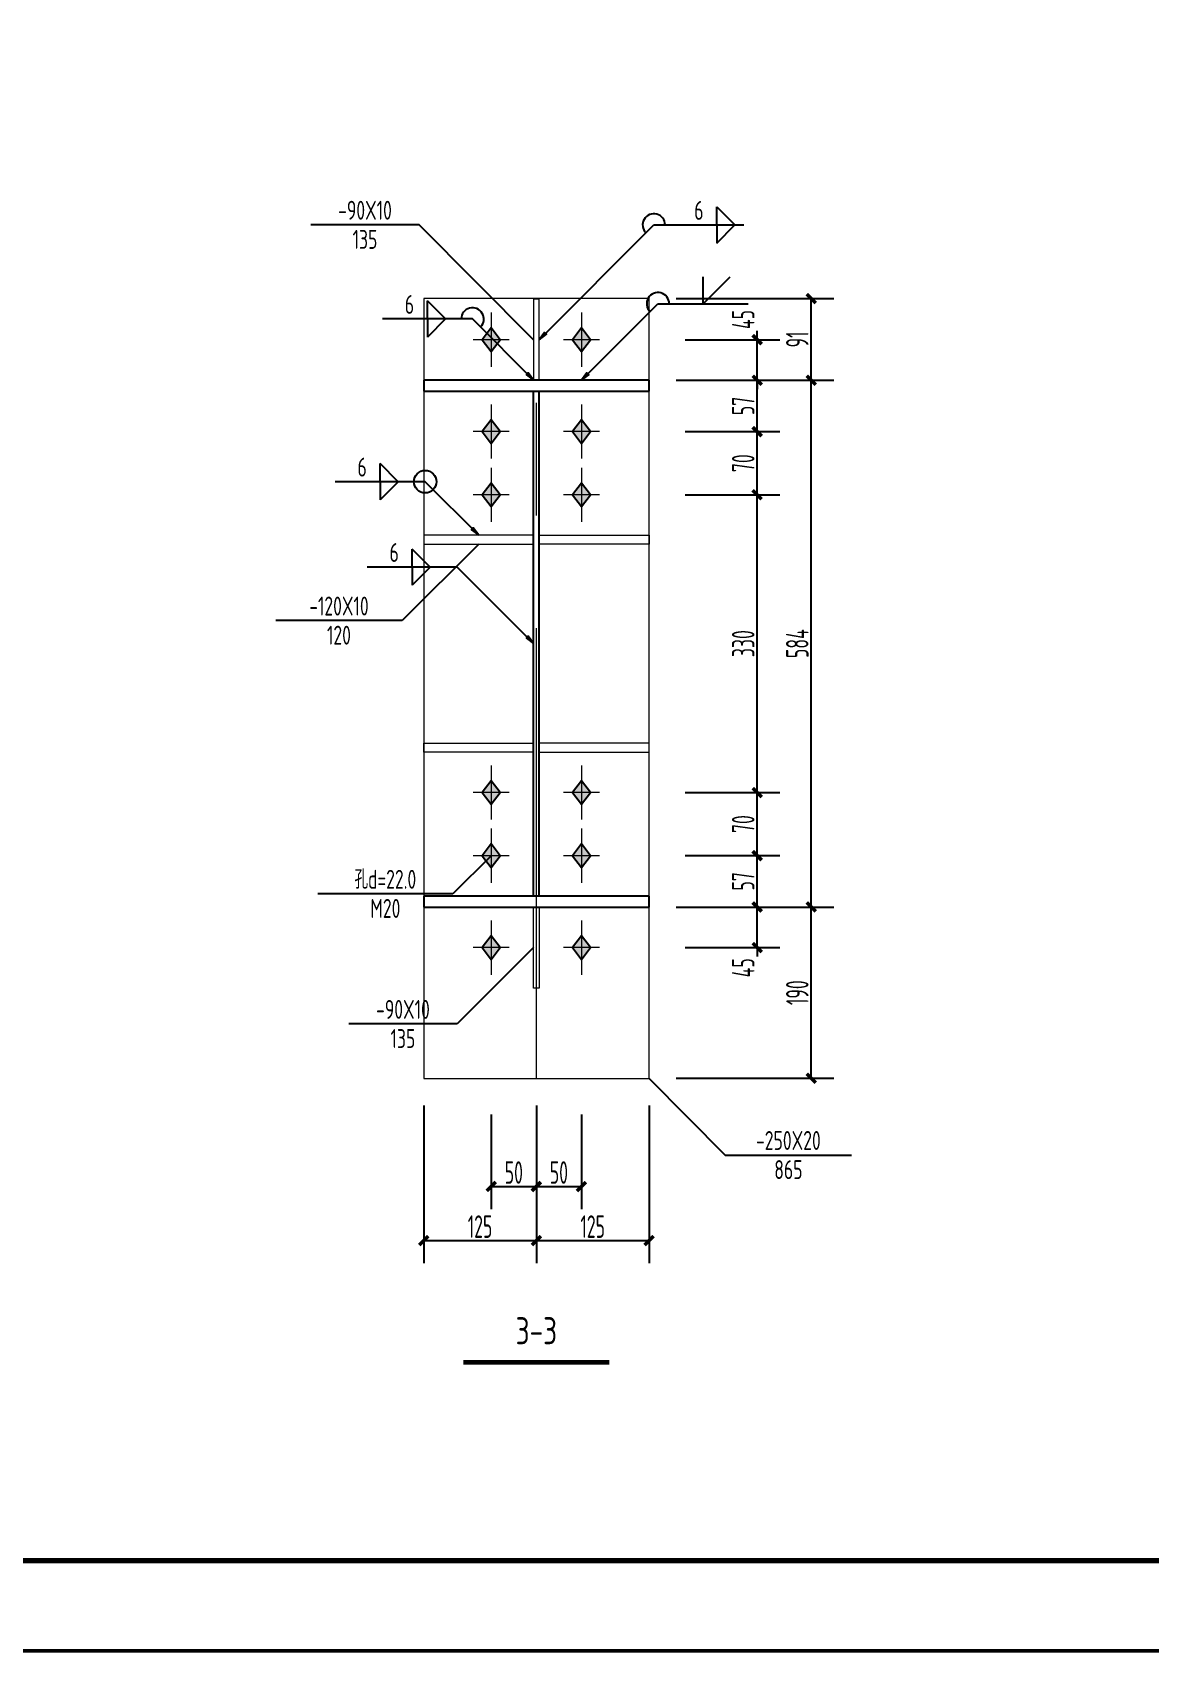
# Model space of a CAD drawing. Extents: x 447413 to 2975780, y -1432727 to 1301644.
# Drawn here: x 2286577 to 2298972, y -1070402 to -1052428 of the extents above; entities that cross this region are included whole.
import ezdxf
from ezdxf.enums import TextEntityAlignment as Align

# ---------------------------------------------------------------- set-up
doc = ezdxf.new("R2010")
doc.units = 0
doc.header["$LTSCALE"] = 1000
doc.header["$MEASUREMENT"] = 0
doc.linetypes.add('线型6', pattern=[8.75, 5, -1.25, 1.25, -1.25])
for name, color, linetype in [('10', 7, 'Continuous'), ('图框', 253, 'Continuous'), ('尺寸标注', 253, 'Continuous'), ('焊缝标注', 253, 'Continuous'), ('螺栓孔标注', 253, 'Continuous'), ('钢板标注', 253, 'Continuous')]:
    doc.layers.add(name, color=color, linetype=linetype)
doc.layers.add('20', color=2, linetype='Continuous', lineweight=18)
doc.styles.add('PkpmHz', font='Pkpmeng', dxfattribs={"width": 0.6, "bigfont": 'hztxt'})
doc.dimstyles.new('Pkpm_1.00', dxfattribs={"dimtxt": 250, "dimasz": 100, "dimexe": 250, "dimexo": 0.0625, "dimgap": 30, "dimtad": 1, "dimdec": 0, "dimrnd": 5, "dimzin": 0, "dimdsep": 46, "dimtxsty": 'PkpmHz', "dimblk1": 'ARCHTICK', "dimblk2": 'ARCHTICK', "dimsah": 1, "dimcen": 0.09, "dimadec": 0, "dimazin": 0, "dimtfac": 1, "dimtdec": 0, "dimtmove": 2, "dimatfit": 1, "dimfxl": 0, "dimtolj": 1, "dimtzin": 0, "dimarcsym": 0})

# ---------------------------------------------------------------- blocks, each defined once
blk = doc.blocks.new('A$C6B0021A6')
at = {"layer": '图框', "color": 2, "const_width": 40, "elevation": -84000}
blk.add_lwpolyline([(20, 84120), (118920, 84120), (118920, 20), (20, 20)], close=True, dxfattribs=at)
at = {"layer": '图框', "color": 153, "const_width": 58, "elevation": -84000}
blk.add_lwpolyline([(111420, 1020), (2520, 1020), (2520, 83120), (111420, 83120)], close=True, dxfattribs=at)
blk = doc.blocks.new('_ArchTick')
at = {"color": 0, "linetype": 'ByBlock', "const_width": 0.4}
blk.add_lwpolyline([(-0.5, -0.5), (0.5, 0.5)], dxfattribs=at)
blk = doc.blocks.new('*D321')
at = {"layer": 'Defpoints', "color": 0, "linetype": 'Continuous', "transparency": 16777216}
for p in [(2293418, -1055837), (2294618, -1055837), (2293418, -1056287)]:
    blk.add_point(p, dxfattribs=at)
at = {"layer": '尺寸标注', "color": 0, "linetype": 'Continuous', "lineweight": -2, "transparency": 16777216}
for p, q in [((2294618, -1055837), (2294618, -1055737)), ((2293818, -1055837), (2294868, -1055837)), ((2294618, -1056287), (2294618, -1055837)), ((2293818, -1056287), (2294868, -1056287)), ((2294618, -1056287), (2294618, -1056387))]:
    blk.add_line(p, q, dxfattribs=at)
at = {"layer": '尺寸标注', "color": 0, "linetype": 'Continuous', "lineweight": -2, "transparency": 16777216, "xscale": 100, "yscale": 100, "zscale": 100}
for p, rotation in [((2294618, -1055837), 270), ((2294618, -1056287), 90)]:
    blk.add_blockref('_ArchTick', p, dxfattribs=dict(at, rotation=rotation))
at = {"layer": '尺寸标注', "color": 0, "linetype": 'Continuous', "transparency": 16777216, "insert": (2294463, -1055613), "char_height": 250, "attachment_point": 5, "rotation": 90, "style": 'PkpmHz'}
blk.add_mtext('\\A1;45', dxfattribs=at)
blk = doc.blocks.new('*D322')
at = {"layer": 'Defpoints', "color": 0, "linetype": 'Continuous', "transparency": 16777216}
for p in [(2293418, -1056287), (2294618, -1056287), (2293418, -1056857)]:
    blk.add_point(p, dxfattribs=at)
at = {"layer": '尺寸标注', "color": 0, "linetype": 'Continuous', "lineweight": -2, "transparency": 16777216}
for p, q in [((2293818, -1056287), (2294868, -1056287)), ((2294618, -1056857), (2294618, -1056287)), ((2293818, -1056857), (2294868, -1056857))]:
    blk.add_line(p, q, dxfattribs=at)
at = {"layer": '尺寸标注', "color": 0, "linetype": 'Continuous', "lineweight": -2, "transparency": 16777216, "xscale": 100, "yscale": 100, "zscale": 100}
for p, rotation in [((2294618, -1056287), 90), ((2294618, -1056857), 270)]:
    blk.add_blockref('_ArchTick', p, dxfattribs=dict(at, rotation=rotation))
at = {"layer": '尺寸标注', "color": 0, "linetype": 'Continuous', "transparency": 16777216, "insert": (2294463, -1056572), "char_height": 250, "attachment_point": 5, "rotation": 90, "style": 'PkpmHz'}
blk.add_mtext('\\A1;57', dxfattribs=at)
blk = doc.blocks.new('*D323')
at = {"layer": 'Defpoints', "color": 0, "linetype": 'Continuous', "transparency": 16777216}
for p in [(2293418, -1056857), (2294618, -1056857), (2293418, -1057557)]:
    blk.add_point(p, dxfattribs=at)
at = {"layer": '尺寸标注', "color": 0, "linetype": 'Continuous', "lineweight": -2, "transparency": 16777216}
for p, q in [((2293818, -1056857), (2294868, -1056857)), ((2294618, -1057557), (2294618, -1056857)), ((2293818, -1057557), (2294868, -1057557))]:
    blk.add_line(p, q, dxfattribs=at)
at = {"layer": '尺寸标注', "color": 0, "linetype": 'Continuous', "lineweight": -2, "transparency": 16777216, "xscale": 100, "yscale": 100, "zscale": 100}
for p, rotation in [((2294618, -1056857), 90), ((2294618, -1057557), 270)]:
    blk.add_blockref('_ArchTick', p, dxfattribs=dict(at, rotation=rotation))
at = {"layer": '尺寸标注', "color": 0, "linetype": 'Continuous', "transparency": 16777216, "insert": (2294463, -1057207), "char_height": 250, "attachment_point": 5, "rotation": 90, "style": 'PkpmHz'}
blk.add_mtext('\\A1;70', dxfattribs=at)
blk = doc.blocks.new('*D324')
at = {"layer": 'Defpoints', "color": 0, "linetype": 'Continuous', "transparency": 16777216}
for p in [(2293418, -1062131), (2294618, -1062131), (2293418, -1062581)]:
    blk.add_point(p, dxfattribs=at)
at = {"layer": '尺寸标注', "color": 0, "linetype": 'Continuous', "lineweight": -2, "transparency": 16777216}
for p, q in [((2294618, -1062131), (2294618, -1062031)), ((2293818, -1062131), (2294868, -1062131)), ((2294618, -1062581), (2294618, -1062131)), ((2293818, -1062581), (2294868, -1062581)), ((2294618, -1062581), (2294618, -1062681))]:
    blk.add_line(p, q, dxfattribs=at)
at = {"layer": '尺寸标注', "color": 0, "linetype": 'Continuous', "lineweight": -2, "transparency": 16777216, "xscale": 100, "yscale": 100, "zscale": 100}
for p, rotation in [((2294618, -1062131), 270), ((2294618, -1062581), 90)]:
    blk.add_blockref('_ArchTick', p, dxfattribs=dict(at, rotation=rotation))
at = {"layer": '尺寸标注', "color": 0, "linetype": 'Continuous', "transparency": 16777216, "insert": (2294463, -1062805), "char_height": 250, "attachment_point": 5, "rotation": 90, "style": 'PkpmHz'}
blk.add_mtext('\\A1;45', dxfattribs=at)
blk = doc.blocks.new('*D325')
at = {"layer": 'Defpoints', "color": 0, "linetype": 'Continuous', "transparency": 16777216}
for p in [(2293418, -1061561), (2294618, -1061561), (2293418, -1062131)]:
    blk.add_point(p, dxfattribs=at)
at = {"layer": '尺寸标注', "color": 0, "linetype": 'Continuous', "lineweight": -2, "transparency": 16777216}
for p, q in [((2293818, -1061561), (2294868, -1061561)), ((2294618, -1062131), (2294618, -1061561)), ((2293818, -1062131), (2294868, -1062131))]:
    blk.add_line(p, q, dxfattribs=at)
at = {"layer": '尺寸标注', "color": 0, "linetype": 'Continuous', "lineweight": -2, "transparency": 16777216, "xscale": 100, "yscale": 100, "zscale": 100}
for p, rotation in [((2294618, -1061561), 90), ((2294618, -1062131), 270)]:
    blk.add_blockref('_ArchTick', p, dxfattribs=dict(at, rotation=rotation))
at = {"layer": '尺寸标注', "color": 0, "linetype": 'Continuous', "transparency": 16777216, "insert": (2294463, -1061846), "char_height": 250, "attachment_point": 5, "rotation": 90, "style": 'PkpmHz'}
blk.add_mtext('\\A1;57', dxfattribs=at)
blk = doc.blocks.new('*D326')
at = {"layer": 'Defpoints', "color": 0, "linetype": 'Continuous', "transparency": 16777216}
for p in [(2293418, -1060861), (2294618, -1060861), (2293418, -1061561)]:
    blk.add_point(p, dxfattribs=at)
at = {"layer": '尺寸标注', "color": 0, "linetype": 'Continuous', "lineweight": -2, "transparency": 16777216}
for p, q in [((2293818, -1060861), (2294868, -1060861)), ((2294618, -1061561), (2294618, -1060861)), ((2293818, -1061561), (2294868, -1061561))]:
    blk.add_line(p, q, dxfattribs=at)
at = {"layer": '尺寸标注', "color": 0, "linetype": 'Continuous', "lineweight": -2, "transparency": 16777216, "xscale": 100, "yscale": 100, "zscale": 100}
for p, rotation in [((2294618, -1060861), 90), ((2294618, -1061561), 270)]:
    blk.add_blockref('_ArchTick', p, dxfattribs=dict(at, rotation=rotation))
at = {"layer": '尺寸标注', "color": 0, "linetype": 'Continuous', "transparency": 16777216, "insert": (2294463, -1061211), "char_height": 250, "attachment_point": 5, "rotation": 90, "style": 'PkpmHz'}
blk.add_mtext('\\A1;70', dxfattribs=at)
blk = doc.blocks.new('*D327')
at = {"layer": 'Defpoints', "color": 0, "linetype": 'Continuous', "transparency": 16777216}
for p in [(2293418, -1057557), (2294618, -1057557), (2293418, -1060861)]:
    blk.add_point(p, dxfattribs=at)
at = {"layer": '尺寸标注', "color": 0, "linetype": 'Continuous', "lineweight": -2, "transparency": 16777216}
for p, q in [((2293818, -1057557), (2294868, -1057557)), ((2294618, -1060861), (2294618, -1057557)), ((2293818, -1060861), (2294868, -1060861))]:
    blk.add_line(p, q, dxfattribs=at)
at = {"layer": '尺寸标注', "color": 0, "linetype": 'Continuous', "lineweight": -2, "transparency": 16777216, "xscale": 100, "yscale": 100, "zscale": 100}
for p, rotation in [((2294618, -1057557), 90), ((2294618, -1060861), 270)]:
    blk.add_blockref('_ArchTick', p, dxfattribs=dict(at, rotation=rotation))
at = {"layer": '尺寸标注', "color": 0, "linetype": 'Continuous', "transparency": 16777216, "insert": (2294463, -1059209), "char_height": 250, "attachment_point": 5, "rotation": 90, "style": 'PkpmHz'}
blk.add_mtext('\\A1;330', dxfattribs=at)
blk = doc.blocks.new('*D328')
at = {"layer": 'Defpoints', "color": 0, "linetype": 'Continuous', "transparency": 16777216}
for p in [(2291668, -1064031), (2292168, -1064031), (2292168, -1065231)]:
    blk.add_point(p, dxfattribs=at)
at = {"layer": '尺寸标注', "color": 0, "linetype": 'Continuous', "lineweight": -2, "transparency": 16777216}
for p, q in [((2291668, -1064431), (2291668, -1065481)), ((2292168, -1064431), (2292168, -1065481)), ((2291668, -1065231), (2292168, -1065231))]:
    blk.add_line(p, q, dxfattribs=at)
at = {"layer": '尺寸标注', "color": 0, "linetype": 'Continuous', "lineweight": -2, "transparency": 16777216, "xscale": 100, "yscale": 100, "zscale": 100, "rotation": 180}
blk.add_blockref('_ArchTick', (2291668, -1065231), dxfattribs=at)
at = {"layer": '尺寸标注', "color": 0, "linetype": 'Continuous', "lineweight": -2, "transparency": 16777216, "xscale": 100, "yscale": 100, "zscale": 100}
blk.add_blockref('_ArchTick', (2292168, -1065231), dxfattribs=at)
at = {"layer": '尺寸标注', "color": 0, "linetype": 'Continuous', "transparency": 16777216, "insert": (2291918, -1065076), "char_height": 250, "attachment_point": 5, "style": 'PkpmHz'}
blk.add_mtext('\\A1;50', dxfattribs=at)
blk = doc.blocks.new('*D329')
at = {"layer": 'Defpoints', "color": 0, "linetype": 'Continuous', "transparency": 16777216}
for p in [(2292168, -1064031), (2292668, -1064031), (2292668, -1065231)]:
    blk.add_point(p, dxfattribs=at)
at = {"layer": '尺寸标注', "color": 0, "linetype": 'Continuous', "lineweight": -2, "transparency": 16777216}
for p, q in [((2292168, -1064431), (2292168, -1065481)), ((2292668, -1064431), (2292668, -1065481)), ((2292168, -1065231), (2292668, -1065231))]:
    blk.add_line(p, q, dxfattribs=at)
at = {"layer": '尺寸标注', "color": 0, "linetype": 'Continuous', "lineweight": -2, "transparency": 16777216, "xscale": 100, "yscale": 100, "zscale": 100, "rotation": 180}
blk.add_blockref('_ArchTick', (2292168, -1065231), dxfattribs=at)
at = {"layer": '尺寸标注', "color": 0, "linetype": 'Continuous', "lineweight": -2, "transparency": 16777216, "xscale": 100, "yscale": 100, "zscale": 100}
blk.add_blockref('_ArchTick', (2292668, -1065231), dxfattribs=at)
at = {"layer": '尺寸标注', "color": 0, "linetype": 'Continuous', "transparency": 16777216, "insert": (2292418, -1065076), "char_height": 250, "attachment_point": 5, "style": 'PkpmHz'}
blk.add_mtext('\\A1;50', dxfattribs=at)
blk = doc.blocks.new('*D330')
at = {"layer": 'Defpoints', "color": 0, "linetype": 'Continuous', "transparency": 16777216}
for p in [(2290918, -1064031), (2292168, -1064031), (2292168, -1065831)]:
    blk.add_point(p, dxfattribs=at)
at = {"layer": '尺寸标注', "color": 0, "linetype": 'Continuous', "lineweight": -2, "transparency": 16777216}
for p, q in [((2290918, -1064331), (2290918, -1066081)), ((2292168, -1064331), (2292168, -1066081)), ((2290918, -1065831), (2292168, -1065831))]:
    blk.add_line(p, q, dxfattribs=at)
at = {"layer": '尺寸标注', "color": 0, "linetype": 'Continuous', "lineweight": -2, "transparency": 16777216, "xscale": 100, "yscale": 100, "zscale": 100, "rotation": 180}
blk.add_blockref('_ArchTick', (2290918, -1065831), dxfattribs=at)
at = {"layer": '尺寸标注', "color": 0, "linetype": 'Continuous', "lineweight": -2, "transparency": 16777216, "xscale": 100, "yscale": 100, "zscale": 100}
blk.add_blockref('_ArchTick', (2292168, -1065831), dxfattribs=at)
at = {"layer": '尺寸标注', "color": 0, "linetype": 'Continuous', "transparency": 16777216, "insert": (2291543, -1065676), "char_height": 250, "attachment_point": 5, "style": 'PkpmHz'}
blk.add_mtext('\\A1;125', dxfattribs=at)
blk = doc.blocks.new('*D331')
at = {"layer": 'Defpoints', "color": 0, "linetype": 'Continuous', "transparency": 16777216}
for p in [(2292168, -1064031), (2293418, -1064031), (2293418, -1065831)]:
    blk.add_point(p, dxfattribs=at)
at = {"layer": '尺寸标注', "color": 0, "linetype": 'Continuous', "lineweight": -2, "transparency": 16777216}
for p, q in [((2292168, -1064331), (2292168, -1066081)), ((2293418, -1064331), (2293418, -1066081)), ((2292168, -1065831), (2293418, -1065831))]:
    blk.add_line(p, q, dxfattribs=at)
at = {"layer": '尺寸标注', "color": 0, "linetype": 'Continuous', "lineweight": -2, "transparency": 16777216, "xscale": 100, "yscale": 100, "zscale": 100, "rotation": 180}
blk.add_blockref('_ArchTick', (2292168, -1065831), dxfattribs=at)
at = {"layer": '尺寸标注', "color": 0, "linetype": 'Continuous', "lineweight": -2, "transparency": 16777216, "xscale": 100, "yscale": 100, "zscale": 100}
blk.add_blockref('_ArchTick', (2293418, -1065831), dxfattribs=at)
at = {"layer": '尺寸标注', "color": 0, "linetype": 'Continuous', "transparency": 16777216, "insert": (2292793, -1065676), "char_height": 250, "attachment_point": 5, "style": 'PkpmHz'}
blk.add_mtext('\\A1;125', dxfattribs=at)
blk = doc.blocks.new('*D332')
at = {"layer": 'Defpoints', "color": 0, "linetype": 'Continuous', "transparency": 16777216}
for p in [(2293418, -1062131), (2295218, -1062131), (2293418, -1064031)]:
    blk.add_point(p, dxfattribs=at)
at = {"layer": '尺寸标注', "color": 0, "linetype": 'Continuous', "lineweight": -2, "transparency": 16777216}
for p, q in [((2293718, -1062131), (2295468, -1062131)), ((2295218, -1064031), (2295218, -1062131)), ((2293718, -1064031), (2295468, -1064031))]:
    blk.add_line(p, q, dxfattribs=at)
at = {"layer": '尺寸标注', "color": 0, "linetype": 'Continuous', "lineweight": -2, "transparency": 16777216, "xscale": 100, "yscale": 100, "zscale": 100}
for p, rotation in [((2295218, -1062131), 90), ((2295218, -1064031), 270)]:
    blk.add_blockref('_ArchTick', p, dxfattribs=dict(at, rotation=rotation))
at = {"layer": '尺寸标注', "color": 0, "linetype": 'Continuous', "transparency": 16777216, "insert": (2295063, -1063081), "char_height": 250, "attachment_point": 5, "rotation": 90, "style": 'PkpmHz'}
blk.add_mtext('\\A1;190', dxfattribs=at)
blk = doc.blocks.new('*D333')
at = {"layer": 'Defpoints', "color": 0, "linetype": 'Continuous', "transparency": 16777216}
for p in [(2293418, -1056287), (2295218, -1056287), (2293418, -1062131)]:
    blk.add_point(p, dxfattribs=at)
at = {"layer": '尺寸标注', "color": 0, "linetype": 'Continuous', "lineweight": -2, "transparency": 16777216}
for p, q in [((2293718, -1056287), (2295468, -1056287)), ((2295218, -1062131), (2295218, -1056287)), ((2293718, -1062131), (2295468, -1062131))]:
    blk.add_line(p, q, dxfattribs=at)
at = {"layer": '尺寸标注', "color": 0, "linetype": 'Continuous', "lineweight": -2, "transparency": 16777216, "xscale": 100, "yscale": 100, "zscale": 100}
for p, rotation in [((2295218, -1056287), 90), ((2295218, -1062131), 270)]:
    blk.add_blockref('_ArchTick', p, dxfattribs=dict(at, rotation=rotation))
at = {"layer": '尺寸标注', "color": 0, "linetype": 'Continuous', "transparency": 16777216, "insert": (2295063, -1059209), "char_height": 250, "attachment_point": 5, "rotation": 90, "style": 'PkpmHz'}
blk.add_mtext('\\A1;584', dxfattribs=at)
blk = doc.blocks.new('*D334')
at = {"layer": 'Defpoints', "color": 0, "linetype": 'Continuous', "transparency": 16777216}
for p in [(2293418, -1055381), (2295218, -1055381), (2293418, -1056287)]:
    blk.add_point(p, dxfattribs=at)
at = {"layer": '尺寸标注', "color": 0, "linetype": 'Continuous', "lineweight": -2, "transparency": 16777216}
for p, q in [((2293718, -1055381), (2295468, -1055381)), ((2295218, -1056287), (2295218, -1055381)), ((2293718, -1056287), (2295468, -1056287))]:
    blk.add_line(p, q, dxfattribs=at)
at = {"layer": '尺寸标注', "color": 0, "linetype": 'Continuous', "lineweight": -2, "transparency": 16777216, "xscale": 100, "yscale": 100, "zscale": 100}
for p, rotation in [((2295218, -1055381), 90), ((2295218, -1056287), 270)]:
    blk.add_blockref('_ArchTick', p, dxfattribs=dict(at, rotation=rotation))
at = {"layer": '尺寸标注', "color": 0, "linetype": 'Continuous', "transparency": 16777216, "insert": (2295063, -1055834), "char_height": 250, "attachment_point": 5, "rotation": 90, "style": 'PkpmHz'}
blk.add_mtext('\\A1;91', dxfattribs=at)

msp = doc.modelspace()

# ---------------------------------------------------------------- hatches: boundary and pattern name
at = {"layer": '10'}
for points in [[(2291668.1, -1055706.8), (2291568.1, -1055836.8), (2291668.1, -1055966.8), (2291768.1, -1055836.8)], [(2292668.1, -1055706.8), (2292568.1, -1055836.8), (2292668.1, -1055966.8), (2292768.1, -1055836.8)], [(2291668.1, -1056726.8), (2291568.1, -1056856.8), (2291668.1, -1056986.8), (2291768.1, -1056856.8)], [(2292668.1, -1056726.8), (2292568.1, -1056856.8), (2292668.1, -1056986.8), (2292768.1, -1056856.8)], [(2291668.1, -1057426.8), (2291568.1, -1057556.8), (2291668.1, -1057686.8), (2291768.1, -1057556.8)], [(2292668.1, -1057426.8), (2292568.1, -1057556.8), (2292668.1, -1057686.8), (2292768.1, -1057556.8)], [(2291668.1, -1060731.5), (2291568.1, -1060861.5), (2291668.1, -1060991.5), (2291768.1, -1060861.5)], [(2292668.1, -1060731.5), (2292568.1, -1060861.5), (2292668.1, -1060991.5), (2292768.1, -1060861.5)], [(2291668.1, -1061431.5), (2291568.1, -1061561.5), (2291668.1, -1061691.5), (2291768.1, -1061561.5)], [(2292668.1, -1061431.5), (2292568.1, -1061561.5), (2292668.1, -1061691.5), (2292768.1, -1061561.5)], [(2291668.1, -1062451.5), (2291568.1, -1062581.5), (2291668.1, -1062711.5), (2291768.1, -1062581.5)], [(2292668.1, -1062451.5), (2292568.1, -1062581.5), (2292668.1, -1062711.5), (2292768.1, -1062581.5)]]:
    msp.add_hatch(color=1, dxfattribs=at).paths.add_polyline_path(points)
at = {"layer": '焊缝标注'}
for points in [[(2292198.1, -1055836.8), (2292279.5, -1055776.7), (2292258.3, -1055755.5)], [(2292138.1, -1056286.8), (2292078.1, -1056205.4), (2292056.9, -1056226.6)], [(2292668.1, -1056286.8), (2292749.5, -1056226.7), (2292728.3, -1056205.5)], [(2291528.1, -1058006.8), (2291468.1, -1057925.4), (2291446.9, -1057946.6)], [(2292138.1, -1059209.1), (2292078.1, -1059127.7), (2292056.9, -1059148.9)]]:
    msp.add_hatch(color=256, dxfattribs=at).paths.add_polyline_path(points)

# ---------------------------------------------------------------- linework, layer by layer
at = {"layer": '10', "linetype": '线型6', "lineweight": 18}
msp.add_line((2292168.1, -1064036.5), (2292168.1, -1055376.5), dxfattribs=at)
at = {"layer": '10', "color": 9, "lineweight": 18}
for p, q in [((2291668.1, -1055536.8), (2291668.1, -1056136.8)), ((2292668.1, -1055536.8), (2292668.1, -1056136.8)), ((2291868.1, -1055836.8), (2291468.1, -1055836.8)), ((2292868.1, -1055836.8), (2292468.1, -1055836.8)), ((2291668.1, -1056556.8), (2291668.1, -1057156.8)), ((2292668.1, -1056556.8), (2292668.1, -1057156.8)), ((2291868.1, -1056856.8), (2291468.1, -1056856.8)), ((2292868.1, -1056856.8), (2292468.1, -1056856.8)), ((2291668.1, -1057256.8), (2291668.1, -1057856.8)), ((2292668.1, -1057256.8), (2292668.1, -1057856.8)), ((2291868.1, -1057556.8), (2291468.1, -1057556.8)), ((2292868.1, -1057556.8), (2292468.1, -1057556.8)), ((2291668.1, -1060561.5), (2291668.1, -1061161.5)), ((2292668.1, -1060561.5), (2292668.1, -1061161.5)), ((2291868.1, -1060861.5), (2291468.1, -1060861.5)), ((2292868.1, -1060861.5), (2292468.1, -1060861.5)), ((2291668.1, -1061261.5), (2291668.1, -1061861.5)), ((2292668.1, -1061261.5), (2292668.1, -1061861.5)), ((2291868.1, -1061561.5), (2291468.1, -1061561.5)), ((2292868.1, -1061561.5), (2292468.1, -1061561.5)), ((2291668.1, -1062281.5), (2291668.1, -1062881.5)), ((2292668.1, -1062281.5), (2292668.1, -1062881.5)), ((2291868.1, -1062581.5), (2291468.1, -1062581.5)), ((2292868.1, -1062581.5), (2292468.1, -1062581.5))]:
    msp.add_line(p, q, dxfattribs=at)
at = {"layer": '10', "color": 3}
for p, q in [((2293418.1, -1056286.8), (2290918.1, -1056286.8)), ((2290918.1, -1056286.8), (2290918.1, -1056406.8)), ((2293418.1, -1056406.8), (2293418.1, -1056286.8)), ((2290918.1, -1056406.8), (2293418.1, -1056406.8)), ((2292138.1, -1062011.5), (2292138.1, -1056406.8)), ((2292198.1, -1062011.5), (2292198.1, -1056406.8)), ((2293418.1, -1062011.5), (2290918.1, -1062011.5)), ((2290918.1, -1062011.5), (2290918.1, -1062131.5)), ((2293418.1, -1062131.5), (2293418.1, -1062011.5)), ((2290918.1, -1062131.5), (2293418.1, -1062131.5))]:
    msp.add_line(p, q, dxfattribs=at)
at = {"layer": '10', "color": 1, "linetype": 'Continuous'}
for points in [[(2291668.1, -1055706.8), (2291568.1, -1055836.8), (2291668.1, -1055966.8), (2291768.1, -1055836.8)], [(2292668.1, -1055706.8), (2292568.1, -1055836.8), (2292668.1, -1055966.8), (2292768.1, -1055836.8)], [(2291668.1, -1056726.8), (2291568.1, -1056856.8), (2291668.1, -1056986.8), (2291768.1, -1056856.8)], [(2292668.1, -1056726.8), (2292568.1, -1056856.8), (2292668.1, -1056986.8), (2292768.1, -1056856.8)], [(2291668.1, -1057426.8), (2291568.1, -1057556.8), (2291668.1, -1057686.8), (2291768.1, -1057556.8)], [(2292668.1, -1057426.8), (2292568.1, -1057556.8), (2292668.1, -1057686.8), (2292768.1, -1057556.8)], [(2291668.1, -1060731.5), (2291568.1, -1060861.5), (2291668.1, -1060991.5), (2291768.1, -1060861.5)], [(2292668.1, -1060731.5), (2292568.1, -1060861.5), (2292668.1, -1060991.5), (2292768.1, -1060861.5)], [(2291668.1, -1061431.5), (2291568.1, -1061561.5), (2291668.1, -1061691.5), (2291768.1, -1061561.5)], [(2292668.1, -1061431.5), (2292568.1, -1061561.5), (2292668.1, -1061691.5), (2292768.1, -1061561.5)], [(2291668.1, -1062451.5), (2291568.1, -1062581.5), (2291668.1, -1062711.5), (2291768.1, -1062581.5)], [(2292668.1, -1062451.5), (2292568.1, -1062581.5), (2292668.1, -1062711.5), (2292768.1, -1062581.5)]]:
    msp.add_lwpolyline(points, close=True, dxfattribs=at)
at = {"layer": '10', "const_width": 50}
msp.add_lwpolyline([(2291358.1, -1067181.5), (2292978.1, -1067181.5)], dxfattribs=at)
at = {"layer": '20'}
for p, q in [((2293418.1, -1055381.5), (2290918.1, -1055381.5)), ((2290918.1, -1055381.5), (2290918.1, -1064031.5)), ((2292198.1, -1055386.8), (2292138.1, -1055386.8)), ((2292138.1, -1055386.8), (2292138.1, -1056286.8)), ((2292198.1, -1056286.8), (2292198.1, -1055386.8)), ((2293418.1, -1064031.5), (2293418.1, -1055381.5)), ((2292138.1, -1056286.8), (2292198.1, -1056286.8)), ((2292138.1, -1058006.8), (2290918.1, -1058006.8)), ((2290918.1, -1058006.8), (2290918.1, -1058106.8)), ((2290918.1, -1058106.8), (2292138.1, -1058106.8)), ((2292138.1, -1058106.8), (2292138.1, -1058006.8)), ((2292198.1, -1058006.8), (2293418.1, -1058006.8)), ((2292198.1, -1058106.8), (2292198.1, -1058006.8)), ((2293418.1, -1058106.8), (2292198.1, -1058106.8)), ((2293418.1, -1058006.8), (2293418.1, -1058106.8)), ((2290918.1, -1060411.5), (2290918.1, -1060311.5)), ((2290918.1, -1060311.5), (2292138.1, -1060311.5)), ((2292138.1, -1060411.5), (2290918.1, -1060411.5)), ((2292138.1, -1060311.5), (2292138.1, -1060411.5)), ((2293418.1, -1060311.5), (2292198.1, -1060311.5)), ((2292198.1, -1060311.5), (2292198.1, -1060411.5)), ((2292198.1, -1060411.5), (2293418.1, -1060411.5)), ((2293418.1, -1060411.5), (2293418.1, -1060311.5)), ((2292138.1, -1062131.5), (2292198.1, -1062131.5)), ((2292138.1, -1063031.5), (2292138.1, -1062131.5)), ((2292198.1, -1062131.5), (2292198.1, -1063031.5)), ((2292198.1, -1063031.5), (2292138.1, -1063031.5)), ((2290918.1, -1064031.5), (2293418.1, -1064031.5))]:
    msp.add_line(p, q, dxfattribs=at)
at = {"layer": '焊缝标注'}
for p, q in [((2294171.4, -1054364.5), (2294371.4, -1054564.5)), ((2294171.4, -1054564.5), (2294171.4, -1054364.5)), ((2292198.1, -1055836.8), (2293471.4, -1054564.5)), ((2293471.4, -1054564.5), (2294471.4, -1054564.5)), ((2294171.4, -1054764.5), (2294371.4, -1054564.5)), ((2294171.4, -1054564.5), (2294171.4, -1054764.5)), ((2294017, -1055438.6), (2294017, -1055138.6)), ((2294017, -1055438.6), (2294317, -1055138.6)), ((2291160.1, -1055607.2), (2290960.1, -1055407.2)), ((2290960.1, -1055607.2), (2290960.1, -1055407.2)), ((2292668.1, -1056286.8), (2293517, -1055438.6)), ((2293517, -1055438.6), (2294517, -1055438.6)), ((2291460.1, -1055607.2), (2290460.1, -1055607.2)), ((2291160.1, -1055607.2), (2290960.1, -1055807.2)), ((2290960.1, -1055607.2), (2290960.1, -1055807.2)), ((2292138.1, -1056286.8), (2291460.1, -1055607.2)), ((2290634.9, -1057412.1), (2290434.9, -1057212.1)), ((2290434.9, -1057412.1), (2290434.9, -1057212.1)), ((2290934.9, -1057412.1), (2289934.9, -1057412.1)), ((2290634.9, -1057412.1), (2290434.9, -1057612.1)), ((2290434.9, -1057412.1), (2290434.9, -1057612.1)), ((2291528.1, -1058006.8), (2290934.9, -1057412.1)), ((2290990.6, -1058359.6), (2290790.6, -1058159.6)), ((2290790.6, -1058359.6), (2290790.6, -1058159.6)), ((2291290.6, -1058359.6), (2290290.6, -1058359.6)), ((2290990.6, -1058359.6), (2290790.6, -1058559.6)), ((2290790.6, -1058359.6), (2290790.6, -1058559.6)), ((2292138.1, -1059209.1), (2291290.6, -1058359.6))]:
    msp.add_line(p, q, dxfattribs=at)
at = {"layer": '焊缝标注', "linetype": 'Continuous'}
for points in [[(2292198.1, -1055836.8), (2292279.5, -1055776.7), (2292258.3, -1055755.5)], [(2292138.1, -1056286.8), (2292078.1, -1056205.4), (2292056.9, -1056226.6)], [(2292668.1, -1056286.8), (2292749.5, -1056226.7), (2292728.3, -1056205.5)], [(2291528.1, -1058006.8), (2291468.1, -1057925.4), (2291446.9, -1057946.6)], [(2292138.1, -1059209.1), (2292078.1, -1059127.7), (2292056.9, -1059148.9)]]:
    msp.add_lwpolyline(points, close=True, dxfattribs=at)
at = {"layer": '焊缝标注'}
msp.add_circle((2290934.9, -1057412.1), 125, dxfattribs=at)
for centre, start, end in [((2293471.4, -1054564.5), 0, 224.97719), ((2293517, -1055438.6), 0, 224.97719), ((2291460.1, -1055607.2), 314.93158, 180)]:
    msp.add_arc(centre, 125, start, end, dxfattribs=at)
at = {"layer": '螺栓孔标注'}
for p, q in [((2291668.1, -1061561.5), (2291243, -1061984.9)), ((2291243, -1061984.9), (2289743, -1061984.9))]:
    msp.add_line(p, q, dxfattribs=at)
at = {"layer": '螺栓孔标注', "const_width": 0.1}
msp.add_lwpolyline([(2291668.2, -1061561.5, 1), (2291668.1, -1061561.5, 1)], format="xyb", close=True, dxfattribs=at)
at = {"layer": '钢板标注'}
for p, q in [((2290866.9, -1054562.5), (2289666.9, -1054562.5)), ((2292138.1, -1055836.8), (2290866.9, -1054562.5)), ((2291528.1, -1058106.8), (2290677.9, -1058953.6)), ((2290677.9, -1058953.6), (2289277.9, -1058953.6)), ((2292138.1, -1062581.5), (2291287.9, -1063428.3)), ((2291287.9, -1063428.3), (2290087.9, -1063428.3)), ((2293418.1, -1064031.5), (2294264.3, -1064882.3)), ((2294264.3, -1064882.3), (2295664.3, -1064882.3))]:
    msp.add_line(p, q, dxfattribs=at)
at = {"layer": '钢板标注', "const_width": 0.1}
for points in [[(2292138.2, -1055836.8, 1), (2292138.1, -1055836.8, 1)], [(2291528.2, -1058106.8, 1), (2291528.1, -1058106.8, 1)], [(2292138.2, -1062581.5, 1), (2292138.1, -1062581.5, 1)], [(2293418.2, -1064031.5, 1), (2293418.1, -1064031.5, 1)]]:
    msp.add_lwpolyline(points, format="xyb", close=True, dxfattribs=at)

# ---------------------------------------------------------------- block references
msp.add_blockref('A$C6B0021A6', (2253722, -1070402.1, 84000))

# ---------------------------------------------------------------- texts
at = {"layer": '10', "style": 'PkpmHz', "width": 0.77}
msp.add_text('3-3', height=300, dxfattribs=at).set_placement((2292168.1, -1066831.5), align=Align.MIDDLE_CENTER)
at = {"layer": '焊缝标注', "style": 'PkpmHz', "width": 0.71}
for p in [(2293971.4, -1054507.9), (2290760.1, -1055550.5), (2290234.9, -1057355.5), (2290590.6, -1058303)]:
    msp.add_text('6', height=210, dxfattribs=at).set_placement(p, align=Align.CENTER)
at = {"layer": '螺栓孔标注', "style": 'PkpmHz', "width": 0.71}
msp.add_text('孔d=22.0', height=210, dxfattribs=at).set_placement((2290493, -1061928.3), align=Align.CENTER)
msp.add_text('M20', height=210, dxfattribs=at).set_placement((2290493, -1062041.5), align=Align.TOP_CENTER)
at = {"layer": '钢板标注', "style": 'PkpmHz', "width": 0.71}
for s, p in [('-90X10', (2290266.9, -1054505.9)), ('-120X10', (2289977.9, -1058897)), ('-90X10', (2290687.9, -1063371.7)), ('-250X20', (2294964.3, -1064825.7))]:
    msp.add_text(s, height=210, dxfattribs=at).set_placement(p, align=Align.CENTER)
for s, p in [('135', (2290266.9, -1054619.1)), ('120', (2289977.9, -1059010.2)), ('135', (2290687.9, -1063484.9)), ('865', (2294964.3, -1064939))]:
    msp.add_text(s, height=210, dxfattribs=at).set_placement(p, align=Align.TOP_CENTER)

# ---------------------------------------------------------------- dimensions: what is measured, and where the dimension line sits
at = {"layer": '尺寸标注', "linetype": 'Continuous'}
for base, p1, p2, text, override, picture, middle in [((2295218.1, -1055381.5), (2293418.1, -1056286.8), (2293418.1, -1055381.5), '91', {"dimexo": 300, "dimtih": 0, "dimtoh": 0}, '*D334', (2295063.1, -1055834.1)), ((2294618.1, -1056286.8), (2293418.1, -1056856.8), (2293418.1, -1056286.8), '57', {"dimexo": 400, "dimtih": 0, "dimtoh": 0}, '*D322', (2294463.1, -1056571.8)), ((2295218.1, -1056286.8), (2293418.1, -1062131.5), (2293418.1, -1056286.8), '584', {"dimexo": 300, "dimtih": 0, "dimtoh": 0}, '*D333', (2295063.1, -1059209.1)), ((2294618.1, -1056856.8), (2293418.1, -1057556.8), (2293418.1, -1056856.8), '70', {"dimexo": 400, "dimtih": 0, "dimtoh": 0}, '*D323', (2294463.1, -1057206.8)), ((2294618.1, -1057556.8), (2293418.1, -1060861.5), (2293418.1, -1057556.8), '330', {"dimexo": 400, "dimtih": 0, "dimtoh": 0}, '*D327', (2294463.1, -1059209.1)), ((2294618.1, -1060861.5), (2293418.1, -1061561.5), (2293418.1, -1060861.5), '70', {"dimexo": 400, "dimtih": 0, "dimtoh": 0}, '*D326', (2294463.1, -1061211.5)), ((2294618.1, -1061561.5), (2293418.1, -1062131.5), (2293418.1, -1061561.5), '57', {"dimexo": 400, "dimtih": 0, "dimtoh": 0}, '*D325', (2294463.1, -1061846.5)), ((2295218.1, -1062131.5), (2293418.1, -1064031.5), (2293418.1, -1062131.5), '190', {"dimexo": 300, "dimtih": 0, "dimtoh": 0}, '*D332', (2295063.1, -1063081.5))]:
    dim = msp.add_linear_dim(base=base, p1=p1, p2=p2, angle=90, text=text, dimstyle='Pkpm_1.00', override=override, dxfattribs=at)
    dim.commit()
    dim.dimension.update_dxf_attribs({"geometry": picture, "text_midpoint": middle})
for base, p1, p2, picture, middle in [((2294618.1, -1055836.8), (2293418.1, -1056286.8), (2293418.1, -1055836.8), '*D321', (2294462.9, -1055613.2)), ((2294618.1, -1062131.5), (2293418.1, -1062581.5), (2293418.1, -1062131.5), '*D324', (2294462.9, -1062805.1))]:
    dim = msp.add_linear_dim(base=base, p1=p1, p2=p2, angle=90, text='45', dimstyle='Pkpm_1.00', override={"dimexo": 400, "dimtih": 0, "dimtoh": 0}, dxfattribs=at)
    dim.commit()
    dim.dimension.update_dxf_attribs({"geometry": picture, "text_midpoint": middle, "dimtype": 128})
for base, p1, p2, text, override, picture, middle in [((2292168.1, -1065831.5), (2290918.1, -1064031.5), (2292168.1, -1064031.5), '125', {"dimexo": 300, "dimtih": 0, "dimtoh": 0}, '*D330', (2291543.1, -1065676.5)), ((2292168.1, -1065231.5), (2291668.1, -1064031.5), (2292168.1, -1064031.5), '50', {"dimexo": 400, "dimtih": 0, "dimtoh": 0}, '*D328', (2291918.1, -1065076.5)), ((2292668.1, -1065231.5), (2292168.1, -1064031.5), (2292668.1, -1064031.5), '50', {"dimexo": 400, "dimtih": 0, "dimtoh": 0}, '*D329', (2292418.1, -1065076.5)), ((2293418.1, -1065831.5), (2292168.1, -1064031.5), (2293418.1, -1064031.5), '125', {"dimexo": 300, "dimtih": 0, "dimtoh": 0}, '*D331', (2292793.1, -1065676.5))]:
    dim = msp.add_linear_dim(base=base, p1=p1, p2=p2, text=text, dimstyle='Pkpm_1.00', override=override, dxfattribs=at)
    dim.commit()
    dim.dimension.update_dxf_attribs({"geometry": picture, "text_midpoint": middle})

doc.saveas('drawing.dxf')
